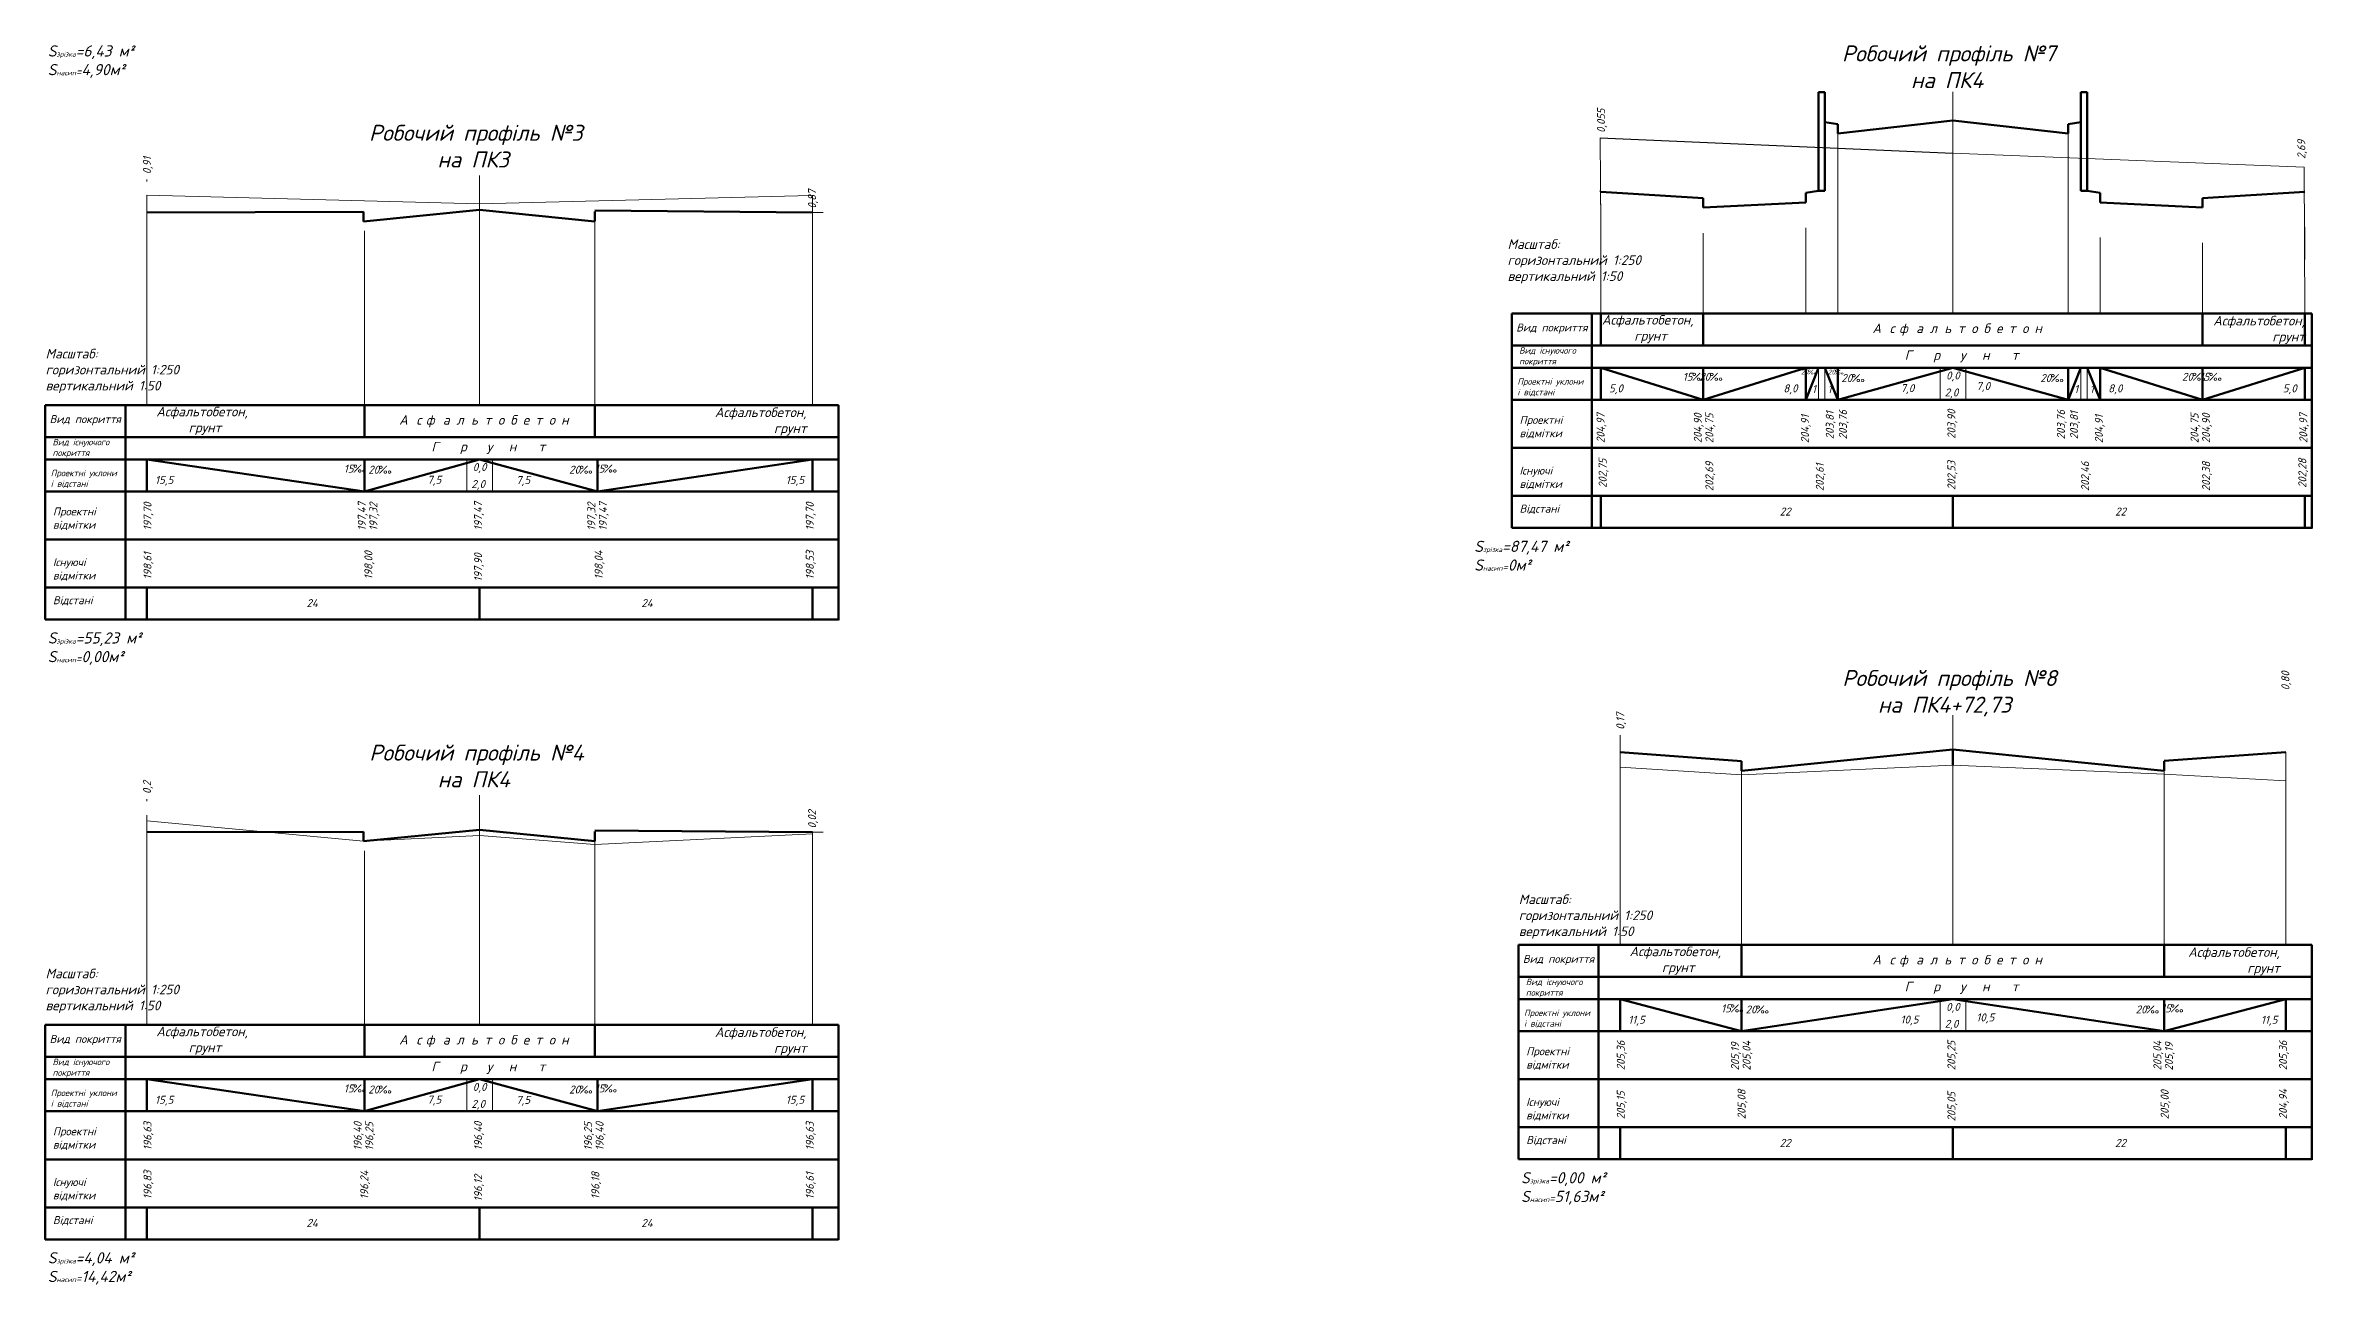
# Model space of a CAD drawing. Header units: millimetres. Extents: x -2123 to 34701, y -1286 to 835.
# Drawn here: x 5246.7 to 5423.7, y -527.9 to -431.1 of the extents above; entities that cross this region are included whole.
import ezdxf

# ---------------------------------------------------------------- set-up
doc = ezdxf.new("R2010")
doc.units = ezdxf.units.MM
doc.linetypes.add('ACAD_ISO04W100', pattern=[30, 24, -3, 0, -3])
doc.layers.get('0').update_dxf_attribs({"lineweight": 15})
doc.layers.add('Інж. мережі', color=205, linetype='Continuous', lineweight=18)
doc.layers.add('ІСНУЮЧА', color=80, linetype='Continuous')
doc.styles.add('GOST-2.304_Type-B_italic', font='GOST Common Italic.ttf')
doc.styles.add('профили', font='isocpeui.ttf')

msp = doc.modelspace()

# ---------------------------------------------------------------- linework, layer by layer
at = {"color": 18, "lineweight": 50, "true_color": 0x000000}
for p, q in [((5385.672, -434.768), (5385.172, -434.768)), ((5385.172, -434.768), (5385.172, -442.493)), ((5385.672, -442.493), (5385.672, -434.768)), ((5405.672, -442.493), (5405.672, -434.768)), ((5405.672, -434.768), (5406.172, -434.768)), ((5406.172, -434.768), (5406.172, -442.493)), ((5386.672, -437.268), (5385.672, -437.122)), ((5395.672, -436.993), (5386.672, -438.018)), ((5386.672, -438.018), (5386.672, -437.268)), ((5395.672, -436.993), (5404.672, -438.018)), ((5404.672, -437.268), (5405.672, -437.122)), ((5404.672, -438.018), (5404.672, -437.268)), ((5376.172, -443.048), (5368.172, -442.573)), ((5384.172, -442.639), (5385.172, -442.493)), ((5385.172, -442.493), (5385.672, -442.493)), ((5406.172, -442.493), (5405.672, -442.493)), ((5407.172, -442.639), (5406.172, -442.493)), ((5415.172, -443.048), (5423.172, -442.573)), ((5271.501, -444.128), (5254.576, -444.172)), ((5280.576, -443.971), (5271.501, -444.878)), ((5271.501, -444.878), (5271.501, -444.128)), ((5280.576, -443.971), (5289.576, -444.871)), ((5289.576, -444.029), (5306.576, -444.172)), ((5289.576, -444.855), (5289.576, -444.105)), ((5376.172, -443.798), (5376.172, -443.048)), ((5384.172, -443.389), (5376.172, -443.798)), ((5384.172, -443.389), (5384.172, -442.639)), ((5407.172, -443.389), (5407.172, -442.639)), ((5407.172, -443.389), (5415.172, -443.798)), ((5415.172, -443.798), (5415.172, -443.048)), ((5368.172, -452.068), (5361.225, -452.068)), ((5361.225, -452.068), (5361.225, -468.818)), ((5367.475, -454.568), (5367.475, -452.068)), ((5368.172, -452.068), (5395.672, -452.068)), ((5368.172, -452.068), (5368.172, -454.568)), ((5376.172, -454.568), (5376.172, -452.068)), ((5423.702, -452.068), (5395.672, -452.068)), ((5415.172, -454.568), (5415.172, -452.068)), ((5423.172, -452.068), (5423.172, -454.568)), ((5423.702, -452.068), (5423.702, -468.864)), ((5367.475, -454.568), (5361.225, -454.568)), ((5364.007, -454.568), (5395.672, -454.568)), ((5367.475, -456.318), (5367.475, -454.568)), ((5423.702, -454.568), (5395.672, -454.568)), ((5367.475, -456.318), (5361.225, -456.318)), ((5364.007, -456.318), (5395.672, -456.318)), ((5367.475, -458.818), (5367.475, -456.318)), ((5376.172, -458.818), (5368.172, -456.318)), ((5368.172, -456.318), (5368.172, -458.818)), ((5376.172, -456.302), (5376.172, -458.802)), ((5376.172, -458.802), (5384.172, -456.318)), ((5384.172, -458.818), (5385.172, -456.318)), ((5384.172, -458.818), (5384.172, -456.318)), ((5385.672, -456.318), (5386.672, -458.818)), ((5386.672, -458.818), (5395.672, -456.318)), ((5386.672, -458.818), (5386.672, -456.318)), ((5423.702, -456.318), (5395.672, -456.318)), ((5404.672, -458.818), (5395.672, -456.318)), ((5405.672, -456.318), (5404.672, -458.818)), ((5404.672, -458.818), (5404.672, -456.318)), ((5407.172, -458.818), (5406.172, -456.318)), ((5415.172, -458.802), (5407.172, -456.318)), ((5407.172, -458.818), (5407.172, -456.318)), ((5415.172, -456.302), (5415.172, -458.802)), ((5415.172, -458.818), (5423.172, -456.318)), ((5423.172, -458.818), (5423.172, -456.318)), ((5252.901, -459.223), (5246.651, -459.223)), ((5246.651, -459.223), (5246.651, -475.973)), ((5252.901, -461.723), (5252.901, -459.223)), ((5252.901, -459.223), (5280.576, -459.223)), ((5271.576, -461.738), (5271.576, -459.238)), ((5308.606, -459.223), (5280.576, -459.223)), ((5289.576, -461.723), (5289.576, -459.223)), ((5308.606, -459.223), (5308.606, -476.019)), ((5367.475, -458.818), (5361.225, -458.818)), ((5364.007, -458.818), (5395.672, -458.818)), ((5367.475, -462.568), (5367.475, -458.818)), ((5389.872, -458.818), (5383.872, -458.818)), ((5395.672, -458.818), (5389.872, -458.818)), ((5423.702, -458.818), (5395.672, -458.818)), ((5395.672, -458.818), (5401.472, -458.818)), ((5401.472, -458.818), (5407.472, -458.818)), ((5252.901, -461.723), (5246.651, -461.723)), ((5248.911, -461.723), (5280.576, -461.723)), ((5252.901, -463.473), (5252.901, -461.723)), ((5308.606, -461.723), (5280.576, -461.723)), ((5252.901, -463.473), (5246.651, -463.473)), ((5248.911, -463.473), (5280.576, -463.473)), ((5252.901, -465.973), (5252.901, -463.473)), ((5271.576, -465.973), (5254.576, -463.473)), ((5254.576, -463.473), (5254.576, -465.973)), ((5271.576, -463.473), (5271.576, -465.973)), ((5271.576, -465.973), (5280.576, -463.473)), ((5308.606, -463.473), (5280.576, -463.473)), ((5289.795, -465.973), (5280.576, -463.473)), ((5289.795, -463.473), (5289.795, -465.973)), ((5289.795, -465.973), (5306.576, -463.473)), ((5306.576, -463.473), (5306.576, -465.973)), ((5367.475, -462.568), (5361.225, -462.568)), ((5364.007, -462.568), (5395.672, -462.568)), ((5367.475, -466.318), (5367.475, -462.568)), ((5423.702, -462.568), (5395.672, -462.568)), ((5252.901, -465.973), (5246.651, -465.973)), ((5248.911, -465.973), (5280.576, -465.973)), ((5252.901, -469.723), (5252.901, -465.973)), ((5274.776, -465.973), (5268.776, -465.973)), ((5280.576, -465.973), (5274.776, -465.973)), ((5308.606, -465.973), (5280.576, -465.973)), ((5280.576, -465.973), (5286.376, -465.973)), ((5286.376, -465.973), (5292.376, -465.973)), ((5367.475, -466.318), (5361.225, -466.318)), ((5364.007, -466.318), (5395.672, -466.318)), ((5367.475, -468.818), (5367.475, -466.318)), ((5368.172, -468.818), (5368.172, -466.318)), ((5395.672, -468.818), (5395.672, -466.318)), ((5423.702, -466.318), (5395.672, -466.318)), ((5395.672, -468.818), (5395.672, -466.318)), ((5423.172, -468.818), (5423.172, -466.318)), ((5361.225, -468.818), (5367.475, -468.818)), ((5364.007, -468.818), (5395.672, -468.818)), ((5370.672, -468.818), (5395.672, -468.818)), ((5420.672, -468.818), (5395.672, -468.818)), ((5423.702, -468.818), (5395.672, -468.818)), ((5252.901, -469.723), (5246.651, -469.723)), ((5248.911, -469.723), (5280.576, -469.723)), ((5252.901, -473.473), (5252.901, -469.723)), ((5308.606, -469.723), (5280.576, -469.723)), ((5252.901, -473.473), (5246.651, -473.473)), ((5248.911, -473.473), (5280.576, -473.473)), ((5252.901, -475.973), (5252.901, -473.473)), ((5254.576, -475.973), (5254.576, -473.473)), ((5280.576, -475.973), (5280.576, -473.473)), ((5308.606, -473.473), (5280.576, -473.473)), ((5280.576, -475.973), (5280.576, -473.473)), ((5306.576, -475.973), (5306.576, -473.473)), ((5246.651, -475.973), (5252.901, -475.973)), ((5248.911, -475.973), (5280.576, -475.973)), ((5255.576, -475.973), (5280.576, -475.973)), ((5305.576, -475.973), (5280.576, -475.973)), ((5308.606, -475.973), (5280.576, -475.973)), ((5379.172, -487.038), (5369.672, -486.339)), ((5395.672, -486.138), (5379.172, -487.788)), ((5395.672, -486.138), (5412.172, -487.788)), ((5395.672, -487.34), (5395.672, -486.138)), ((5412.172, -487.022), (5421.672, -486.339)), ((5379.172, -487.788), (5379.172, -487.038)), ((5412.172, -487.788), (5412.172, -487.038)), ((5271.501, -492.548), (5254.576, -492.592)), ((5280.576, -492.39), (5271.501, -493.298)), ((5271.501, -493.298), (5271.501, -492.548)), ((5280.576, -492.39), (5289.576, -493.29)), ((5289.576, -492.449), (5306.576, -492.592)), ((5289.576, -493.275), (5289.576, -492.525)), ((5367.997, -501.39), (5361.747, -501.39)), ((5361.747, -501.39), (5361.747, -518.14)), ((5367.997, -503.89), (5367.997, -501.39)), ((5367.997, -501.39), (5395.672, -501.39)), ((5379.172, -503.906), (5379.172, -501.406)), ((5423.702, -501.39), (5395.672, -501.39)), ((5412.172, -503.89), (5412.172, -501.39)), ((5423.702, -501.39), (5423.702, -518.186)), ((5367.997, -503.89), (5361.747, -503.89)), ((5364.007, -503.89), (5395.672, -503.89)), ((5367.997, -505.64), (5367.997, -503.89)), ((5423.702, -503.89), (5395.672, -503.89)), ((5367.997, -505.64), (5361.747, -505.64)), ((5364.007, -505.64), (5395.672, -505.64)), ((5367.997, -508.14), (5367.997, -505.64)), ((5379.172, -508.14), (5369.672, -505.64)), ((5369.672, -505.64), (5369.672, -508.14)), ((5379.172, -505.64), (5379.172, -508.14)), ((5379.172, -508.14), (5395.672, -505.64)), ((5423.702, -505.64), (5395.672, -505.64)), ((5412.172, -508.14), (5395.672, -505.64)), ((5412.172, -505.64), (5412.172, -508.14)), ((5412.172, -508.14), (5421.672, -505.64)), ((5421.672, -505.64), (5421.672, -508.14)), ((5252.901, -507.642), (5246.651, -507.642)), ((5246.651, -507.642), (5246.651, -524.392)), ((5252.901, -510.142), (5252.901, -507.642)), ((5252.901, -507.642), (5280.576, -507.642)), ((5271.576, -510.158), (5271.576, -507.658)), ((5308.606, -507.642), (5280.576, -507.642)), ((5289.576, -510.142), (5289.576, -507.642)), ((5308.606, -507.642), (5308.606, -524.439)), ((5367.997, -508.14), (5361.747, -508.14)), ((5364.007, -508.14), (5395.672, -508.14)), ((5367.997, -511.89), (5367.997, -508.14)), ((5389.872, -508.14), (5383.872, -508.14)), ((5395.672, -508.14), (5389.872, -508.14)), ((5423.702, -508.14), (5395.672, -508.14)), ((5395.672, -508.14), (5401.472, -508.14)), ((5401.472, -508.14), (5407.472, -508.14)), ((5252.901, -510.142), (5246.651, -510.142)), ((5248.911, -510.142), (5280.576, -510.142)), ((5252.901, -511.892), (5252.901, -510.142)), ((5308.606, -510.142), (5280.576, -510.142)), ((5252.901, -511.892), (5246.651, -511.892)), ((5248.911, -511.892), (5280.576, -511.892)), ((5252.901, -514.392), (5252.901, -511.892)), ((5271.576, -514.392), (5254.576, -511.892)), ((5254.576, -511.892), (5254.576, -514.392)), ((5271.576, -511.892), (5271.576, -514.392)), ((5271.576, -514.392), (5280.576, -511.892)), ((5308.606, -511.892), (5280.576, -511.892)), ((5289.795, -514.392), (5280.576, -511.892)), ((5289.795, -511.892), (5289.795, -514.392)), ((5289.795, -514.392), (5306.576, -511.892)), ((5306.576, -511.892), (5306.576, -514.392)), ((5367.997, -511.89), (5361.747, -511.89)), ((5364.007, -511.89), (5395.672, -511.89)), ((5367.997, -515.64), (5367.997, -511.89)), ((5423.702, -511.89), (5395.672, -511.89)), ((5252.901, -514.392), (5246.651, -514.392)), ((5248.911, -514.392), (5280.576, -514.392)), ((5252.901, -518.142), (5252.901, -514.392)), ((5274.776, -514.392), (5268.776, -514.392)), ((5280.576, -514.392), (5274.776, -514.392)), ((5308.606, -514.392), (5280.576, -514.392)), ((5280.576, -514.392), (5286.376, -514.392)), ((5286.376, -514.392), (5292.376, -514.392)), ((5367.997, -515.64), (5361.747, -515.64)), ((5364.007, -515.64), (5395.672, -515.64)), ((5367.997, -518.14), (5367.997, -515.64)), ((5369.672, -518.14), (5369.672, -515.64)), ((5395.672, -518.14), (5395.672, -515.64)), ((5423.702, -515.64), (5395.672, -515.64)), ((5395.672, -518.14), (5395.672, -515.64)), ((5421.672, -518.14), (5421.672, -515.64)), ((5252.901, -518.142), (5246.651, -518.142)), ((5248.911, -518.142), (5280.576, -518.142)), ((5252.901, -521.892), (5252.901, -518.142)), ((5308.606, -518.142), (5280.576, -518.142)), ((5361.747, -518.14), (5367.997, -518.14)), ((5364.007, -518.14), (5395.672, -518.14)), ((5370.672, -518.14), (5395.672, -518.14)), ((5420.672, -518.14), (5395.672, -518.14)), ((5423.702, -518.14), (5395.672, -518.14)), ((5252.901, -521.892), (5246.651, -521.892)), ((5248.911, -521.892), (5280.576, -521.892)), ((5252.901, -524.392), (5252.901, -521.892)), ((5254.576, -524.392), (5254.576, -521.892)), ((5280.576, -524.392), (5280.576, -521.892)), ((5308.606, -521.892), (5280.576, -521.892)), ((5280.576, -524.392), (5280.576, -521.892)), ((5306.576, -524.392), (5306.576, -521.892)), ((5246.651, -524.392), (5252.901, -524.392)), ((5248.911, -524.392), (5280.576, -524.392)), ((5255.576, -524.392), (5280.576, -524.392)), ((5305.576, -524.392), (5280.576, -524.392)), ((5308.606, -524.392), (5280.576, -524.392))]:
    msp.add_line(p, q, dxfattribs=at)
at = {"color": 18, "linetype": 'ACAD_ISO04W100', "true_color": 0x000000}
for p, q in [((5395.672, -452.068), (5395.672, -434.749)), ((5280.576, -459.223), (5280.576, -441.279)), ((5280.576, -459.223), (5280.576, -441.279)), ((5395.672, -501.39), (5395.672, -483.447)), ((5395.672, -501.39), (5395.672, -483.447)), ((5280.576, -507.642), (5280.576, -489.699)), ((5280.576, -507.642), (5280.576, -489.699))]:
    msp.add_line(p, q, dxfattribs=at)
at = {"color": 18, "true_color": 0x000000}
for p, q in [((5368.172, -445.318), (5368.122, -438.351)), ((5386.672, -438.018), (5386.672, -452.068)), ((5404.672, -438.018), (5404.672, -452.068)), ((5385.172, -439.768), (5385.172, -442.493)), ((5385.672, -439.768), (5385.672, -442.493)), ((5395.672, -443.493), (5395.672, -439.543)), ((5405.672, -439.768), (5405.672, -442.493)), ((5406.172, -439.768), (5406.172, -442.493)), ((5423.123, -440.627), (5423.172, -452.068)), ((5254.576, -441.746), (5254.576, -441.596)), ((5280.576, -446.821), (5280.576, -442.021)), ((5368.172, -442.493), (5368.09, -442.493)), ((5368.09, -442.493), (5368.172, -442.573)), ((5395.672, -442.843), (5395.672, -441.993)), ((5254.576, -459.223), (5254.576, -442.831)), ((5280.576, -443.971), (5280.576, -444.221)), ((5306.576, -444.671), (5306.576, -442.851)), ((5306.576, -459.223), (5306.576, -444.172)), ((5306.576, -444.172), (5307.416, -444.172)), ((5368.172, -443.871), (5368.172, -443.493)), ((5271.576, -459.238), (5271.576, -445.621)), ((5289.576, -459.238), (5289.576, -444.855)), ((5368.172, -445.318), (5368.172, -452.068)), ((5368.172, -447.843), (5368.172, -445.318)), ((5376.172, -445.793), (5376.172, -452.068)), ((5384.172, -445.384), (5384.172, -452.068)), ((5407.172, -446.134), (5407.172, -452.068)), ((5423.172, -445.318), (5423.172, -447.851)), ((5415.172, -446.543), (5415.172, -452.068)), ((5306.576, -456.821), (5306.576, -456.321)), ((5385.172, -456.318), (5385.172, -458.818)), ((5385.672, -456.318), (5385.672, -458.818)), ((5394.672, -458.818), (5394.672, -456.318)), ((5396.672, -458.818), (5396.672, -456.318)), ((5405.672, -456.318), (5405.672, -458.818)), ((5406.172, -456.318), (5406.172, -458.818)), ((5279.576, -465.973), (5279.576, -463.473)), ((5281.576, -465.973), (5281.576, -463.473)), ((5369.672, -501.39), (5369.672, -484.998)), ((5395.672, -488.988), (5395.672, -484.188)), ((5395.672, -486.138), (5395.672, -484.338)), ((5395.672, -487.938), (5395.672, -485.288)), ((5395.672, -486.138), (5395.672, -486.388)), ((5421.672, -501.39), (5421.672, -486.339)), ((5421.672, -486.838), (5421.672, -486.588)), ((5369.672, -487.938), (5369.672, -487.188)), ((5379.172, -501.406), (5379.172, -487.788)), ((5412.172, -501.406), (5412.172, -487.022)), ((5254.576, -490.165), (5254.576, -490.015)), ((5412.172, -491.288), (5412.172, -489.038)), ((5254.576, -507.642), (5254.576, -491.25)), ((5280.576, -495.24), (5280.576, -490.44)), ((5280.576, -492.39), (5280.576, -492.64)), ((5289.576, -507.658), (5289.576, -493.275)), ((5306.576, -507.642), (5306.576, -492.592)), ((5306.576, -492.592), (5307.416, -492.592)), ((5306.576, -493.09), (5306.576, -492.84)), ((5271.576, -507.658), (5271.576, -494.04)), ((5412.172, -498.988), (5412.172, -497.488)), ((5421.672, -498.988), (5421.672, -498.488)), ((5306.576, -505.24), (5306.576, -504.74)), ((5394.672, -508.14), (5394.672, -505.64)), ((5396.672, -508.14), (5396.672, -505.64)), ((5279.576, -514.392), (5279.576, -511.892)), ((5281.576, -514.392), (5281.576, -511.892))]:
    msp.add_line(p, q, dxfattribs=at)
at = {"layer": 'Інж. мережі', "color": 18, "true_color": 0x000000}
for points in [[(5395.672, -439.543), (5423.123, -440.627)], [(5254.576, -442.831), (5280.576, -443.513), (5306.476, -442.853)], [(5280.576, -443.943), (5280.576, -443.513)], [(5421.672, -488.567), (5412.172, -488.041), (5395.672, -487.34), (5379.172, -488.113), (5369.672, -487.511)], [(5254.576, -491.708), (5271.501, -493.298), (5280.576, -492.84), (5289.576, -493.542), (5306.576, -492.718)]]:
    msp.add_lwpolyline(points, dxfattribs=at)
at = {"layer": 'ІСНУЮЧА', "color": 18, "true_color": 0x000000}
msp.add_line((5368.122, -438.351), (5395.672, -439.543), dxfattribs=at)

# ---------------------------------------------------------------- texts
at = {"color": 18, "true_color": 0x000000, "style": 'профили'}
for s, insert, char_height, width, attachment_point in [(' {\\H1.4x;S\\H0.42857x;зрізка\\H2.3333x;=6,43\\H0.99998x; м²}\\P {\\H1.4x;S\\H0.42857x;насип}={\\H1.4x;4,90м²}', (5246.438, -431.122), 0.625, 9.14586, 1), ('\\pi0.50799;Робочий профіль №7\\P\\pi5.9038;на ПК4  ', (5386.498, -431.128), 1.25, 17.62298, 1), ('\\pi0.5364;Робочий профіль №3\\P\\pi5.8801;на ПК3  ', (5271.402, -437.328), 1.25, 17.62298, 1), ('Масштаб:\\Pгоризонтальний 1:250\\Pвертикальний 1:50', (5360.882, -446.273), 0.75, 10.97681, 1), ('Вид покриття', (5361.558, -452.85), 0.625, 5.85871, 1), ('\\pi-0.40613;Асфальтобетон, \\P\\pi2.1257;грунт', (5368.657, -452.185), 0.75, 7.04172, 1), ('{\\T2;Асфальтобетон}', (5389.385, -452.85), 0.75, 7.87498, 1), ('Асфальтобетон, грунт', (5423.172, -452.254), 0.75, 7.62345, 3), ('Масштаб:\\Pгоризонтальний 1:250\\Pвертикальний 1:50', (5246.671, -454.83), 0.75, 10.97681, 1), ('Вид існуючого покриття', (5361.789, -454.709), 0.5, 5.85871, 1), ('{\\T4;Грунт}', (5391.908, -454.939), 0.75, 10.32379, 1), ('15{\\fISOCPEUR|b0|i0|c204|p34;‰}', (5374.566, -456.701), 0.625, 1.00755, 1), ('20{\\fISOCPEUR|b0|i0|c204|p34;‰}', (5377.779, -456.701), 0.625, 1.00755, 3), ('20{\\fISOCPEUR|b0|i0|c204|p34;‰}', (5385.081, -456.453), 0.375, 1.00755, 3), ('20{\\fISOCPEUR|b0|i0|c204|p34;‰}', (5385.914, -456.453), 0.375, 1.00755, 1), ('0,0', (5396.212, -456.598), 0.625, 1.00755, 3), ('20{\\fISOCPEUR|b0|i0|c204|p34;‰}', (5413.566, -456.701), 0.625, 1.00755, 1), ('15{\\fISOCPEUR|b0|i0|c204|p34;‰}', (5416.779, -456.701), 0.625, 1.00755, 3), ('Проектні уклони \\Pі відстані', (5361.65, -457.126), 0.5, 6.87022, 1), ('5,0', (5368.805, -457.604), 0.625, 1.00755, 1), ('8,0', (5383.54, -457.604), 0.625, 1.00755, 3), ('1', (5384.974, -457.648), 0.625, 1.00755, 3), ('1', (5385.883, -457.648), 0.625, 1.00755, 1), ('20{\\fISOCPEUR|b0|i0|c204|p34;‰}', (5386.953, -456.802), 0.625, 1.00755, 1), ('7,0', (5391.577, -457.588), 0.625, 1.00755, 1), ('2,0', (5395.031, -457.922), 0.625, 1.00755, 1), ('7,0', (5397.502, -457.421), 0.625, 1.00755, 1), ('20{\\fISOCPEUR|b0|i0|c204|p34;‰}', (5404.419, -456.802), 0.625, 1.00755, 3), ('1', (5405.462, -457.648), 0.625, 1.00755, 3), ('1', (5406.37, -457.648), 0.625, 1.00755, 1), ('8,0', (5407.805, -457.604), 0.625, 1.00755, 1), ('5,0', (5422.54, -457.604), 0.625, 1.00755, 3), ('Вид покриття', (5246.983, -460.004), 0.625, 5.85871, 1), ('\\pi-0.40613;Асфальтобетон, \\P\\pi2.1257;грунт', (5255.721, -459.355), 0.75, 7.04172, 1), ('{\\T2;Асфальтобетон}', (5274.289, -460.004), 0.75, 7.87498, 1), ('Асфальтобетон, грунт', (5306.12, -459.408), 0.75, 7.62345, 3), ('Проектні\\Pвідмітки', (5361.819, -460.066), 0.625, 5.85871, 1), ('Вид існуючого покриття', (5247.214, -461.863), 0.5, 5.85871, 1), ('{\\T4;Грунт}', (5276.812, -462.094), 0.75, 10.32379, 1), ('15{\\fISOCPEUR|b0|i0|c204|p34;‰}', (5269.97, -463.871), 0.625, 1.00755, 1), ('0,0', (5281.116, -463.752), 0.625, 1.00755, 3), ('15{\\fISOCPEUR|b0|i0|c204|p34;‰}', (5291.401, -463.871), 0.625, 1.00755, 3), ('Проектні уклони \\Pі відстані', (5247.075, -464.281), 0.5, 6.87022, 1), ('15,5', (5255.218, -464.758), 0.625, 1.00755, 1), ('20{\\fISOCPEUR|b0|i0|c204|p34;‰}', (5271.878, -463.956), 0.625, 1.00755, 1), ('7,5', (5276.481, -464.743), 0.625, 1.00755, 1), ('2,0', (5279.935, -465.077), 0.625, 1.00755, 1), ('7,5', (5283.424, -464.767), 0.625, 1.00755, 1), ('20{\\fISOCPEUR|b0|i0|c204|p34;‰}', (5289.493, -463.956), 0.625, 1.00755, 3), ('15,5', (5305.935, -464.758), 0.625, 1.00755, 3), ('Існуючі\\Pвідмітки', (5361.819, -464.027), 0.625, 5.85871, 1), ('Проектні\\Pвідмітки', (5247.244, -467.221), 0.625, 5.85871, 1), ('Відстані', (5361.819, -467), 0.625, 5.85871, 1), ('22', (5382.146, -467.225), 0.625, 1.00755, 1), ('22', (5409.199, -467.225), 0.625, 1.00755, 3), (' {\\H1.4x;S\\H0.42857x;зрізка\\H2.3333x;=87,47\\H0.99998x; м²}\\P {\\H1.4x;S\\H0.42857x;насип}={\\H1.4x;0м²}', (5357.876, -469.821), 0.625, 9.14586, 1), ('Існуючі\\Pвідмітки', (5247.244, -471.181), 0.625, 5.85871, 1), ('Відстані', (5247.244, -474.154), 0.625, 5.85871, 1), ('24', (5267.05, -474.38), 0.625, 1.00755, 1), ('24', (5294.103, -474.38), 0.625, 1.89024, 3), (' {\\H1.4x;S\\H0.42857x;зрізка\\H2.3333x;=55,23\\H0.99998x; м²}\\P {\\H1.4x;S\\H0.42857x;насип}={\\H1.4x;0,00м²}', (5246.438, -476.975), 0.625, 9.14586, 1), ('\\pi0.53592;Робочий профіль №8\\P\\pi3.3238;на ПК4+72,73  ', (5386.498, -479.919), 1.25, 17.62298, 1), ('\\pi0.56007;Робочий профіль №4\\P\\pi5.9038;на ПК4 ', (5271.402, -485.748), 1.25, 17.62298, 1), ('Масштаб:\\Pгоризонтальний 1:250\\Pвертикальний 1:50', (5361.76, -497.454), 0.75, 10.97681, 1), ('Вид покриття', (5362.079, -502.172), 0.625, 5.85871, 1), ('\\pi-0.40613;Асфальтобетон, \\P\\pi2.1257;грунт', (5370.817, -501.522), 0.75, 7.04172, 1), ('{\\T2;Асфальтобетон}', (5389.385, -502.172), 0.75, 7.87498, 1), ('Асфальтобетон, грунт', (5421.216, -501.576), 0.75, 7.62345, 3), ('Масштаб:\\Pгоризонтальний 1:250\\Pвертикальний 1:50', (5246.671, -503.25), 0.75, 10.97681, 1), ('Вид існуючого покриття', (5362.31, -504.031), 0.5, 5.85871, 1), ('{\\T4;Грунт}', (5391.908, -504.262), 0.75, 10.32379, 1), ('15{\\fISOCPEUR|b0|i0|c204|p34;‰}', (5377.566, -506.039), 0.625, 1.00755, 1), ('20{\\fISOCPEUR|b0|i0|c204|p34;‰}', (5379.474, -506.124), 0.625, 1.00755, 1), ('0,0', (5396.212, -505.92), 0.625, 1.00755, 3), ('20{\\fISOCPEUR|b0|i0|c204|p34;‰}', (5411.87, -506.124), 0.625, 1.00755, 3), ('15{\\fISOCPEUR|b0|i0|c204|p34;‰}', (5413.779, -506.039), 0.625, 1.00755, 3), ('\\pi-0.40613;Асфальтобетон, \\P\\pi2.1257;грунт', (5255.721, -507.775), 0.75, 7.04172, 1), ('Асфальтобетон, грунт', (5306.12, -507.828), 0.75, 7.62345, 3), ('Проектні уклони \\Pі відстані', (5362.171, -506.448), 0.5, 6.87022, 1), ('11,5', (5370.314, -506.926), 0.625, 1.00755, 1), ('10,5', (5391.577, -506.91), 0.625, 1.00755, 1), ('2,0', (5395.031, -507.244), 0.625, 1.00755, 1), ('10,5', (5397.502, -506.743), 0.625, 1.00755, 1), ('11,5', (5421.031, -506.926), 0.625, 1.00755, 3), ('Вид покриття', (5246.983, -508.424), 0.625, 5.85871, 1), ('{\\T2;Асфальтобетон}', (5274.289, -508.424), 0.75, 7.87498, 1), ('Проектні\\Pвідмітки', (5362.34, -509.388), 0.625, 5.85871, 1), ('Вид існуючого покриття', (5247.214, -510.283), 0.5, 5.85871, 1), ('{\\T4;Грунт}', (5276.812, -510.514), 0.75, 10.32379, 1), ('Проектні уклони \\Pі відстані', (5247.075, -512.701), 0.5, 6.87022, 1), ('15,5', (5255.218, -513.178), 0.625, 1.00755, 1), ('15{\\fISOCPEUR|b0|i0|c204|p34;‰}', (5269.97, -512.291), 0.625, 1.00755, 1), ('20{\\fISOCPEUR|b0|i0|c204|p34;‰}', (5271.878, -512.376), 0.625, 1.00755, 1), ('7,5', (5276.481, -513.163), 0.625, 1.00755, 1), ('0,0', (5281.116, -512.172), 0.625, 1.00755, 3), ('7,5', (5283.424, -513.187), 0.625, 1.00755, 1), ('20{\\fISOCPEUR|b0|i0|c204|p34;‰}', (5289.493, -512.376), 0.625, 1.00755, 3), ('15{\\fISOCPEUR|b0|i0|c204|p34;‰}', (5291.401, -512.291), 0.625, 1.00755, 3), ('15,5', (5305.935, -513.178), 0.625, 1.00755, 3), ('Існуючі\\Pвідмітки', (5362.34, -513.349), 0.625, 5.85871, 1), ('2,0', (5279.935, -513.497), 0.625, 1.00755, 1), ('Проектні\\Pвідмітки', (5247.244, -515.641), 0.625, 5.85871, 1), ('Відстані', (5362.34, -516.322), 0.625, 5.85871, 1), ('22', (5382.146, -516.547), 0.625, 1.00755, 1), ('22', (5409.199, -516.547), 0.625, 1.00755, 3), ('Існуючі\\Pвідмітки', (5247.244, -519.601), 0.625, 5.85871, 1), (' {\\H1.4x;S\\H0.42857x;зрізка\\H2.3333x;=0,00 \\H0.99998x;м²}\\P {\\H1.4x;S\\H0.42857x;насип}={\\H1.4x;51,63м²}', (5361.534, -519.143), 0.625, 9.14586, 1), ('Відстані', (5247.244, -522.574), 0.625, 5.85871, 1), ('24', (5267.05, -522.8), 0.625, 1.00755, 1), ('24', (5294.103, -522.8), 0.625, 1.89024, 3), (' {\\H1.4x;S\\H0.42857x;зрізка\\H2.3333x;=4,04\\H0.99998x; м²}\\P {\\H1.4x;S\\H0.42857x;насип}={\\H1.4x;14,42м²}', (5246.438, -525.395), 0.625, 9.14586, 1)]:
    msp.add_mtext(s, dxfattribs=dict(at, insert=insert, char_height=char_height, width=width, attachment_point=attachment_point))
at = {"color": 18, "true_color": 0x000000, "char_height": 0.625, "rotation": 90, "style": 'GOST-2.304_Type-B_italic'}
for s, heights, insert, attachment_point in [('0,055', [0], (5367.876, -437.955), 1), ('2,69', [0], (5422.577, -439.987), 1), ('0,91', [0], (5254.283, -441.181), 1), ('0,87', [0], (5306.237, -443.872), 1), ('204,97', [0], (5367.839, -462.179), 1), ('204,90', [0], (5375.433, -462.194), 1), ('204,75', [0], (5376.336, -462.194), 1), ('204,91', [0], (5383.805, -462.194), 1), ('203,81', [0], (5385.744, -461.891), 1), ('203,76', [0], (5386.77, -461.891), 1), ('203,90', [0], (5395.245, -461.859), 1), ('203,76', [0], (5404.574, -461.891), 7), ('203,81', [0], (5405.601, -461.891), 7), ('204,91', [0], (5407.539, -462.194), 7), ('204,75', [0], (5415.008, -462.194), 7), ('\\pt1.25;204,90', [0], (5415.912, -462.194), 7), ('204,97', [0], (5423.506, -462.179), 7), ('202,75', [0], (5367.997, -465.685), 1), ('202,69', [0], (5376.336, -465.944), 1), ('202,61', [0], (5384.963, -465.944), 1), ('202,53', [0], (5395.245, -465.855), 1), ('202,46', [0], (5406.461, -465.944), 7), ('202,38', [0], (5415.912, -465.944), 7), ('202,28', [0], (5423.429, -465.685), 7), ('197,70', [0], (5254.322, -469.014), 1), ('197,47', [0], (5271.064, -469.03), 1), ('197,32', [0], (5271.967, -469.03), 1), ('197,47', [0], (5280.149, -469.014), 1), ('197,32', [0], (5289.764, -469.03), 7), ('197,47', [0], (5290.667, -469.03), 7), ('197,70', [0], (5306.831, -469.014), 7), ('198,61', [0], (5254.322, -472.839), 1), ('198,00', [0], (5271.576, -472.839), 1), ('197,90', [0], (5280.149, -473.009), 1), ('198,04', [0], (5290.335, -472.839), 7), ('198,53', [0], (5306.831, -472.839), 7), ('0,80', [0], (5421.333, -481.496), 1), ('0,17', [0], (5369.379, -484.583), 1), ('0,2', [0], (5254.283, -489.601), 1), ('0,02', [0], (5306.237, -492.292), 1), ('205,36', [0], (5369.418, -511.182), 1), ('205,19', [0], (5378.338, -511.197), 1), ('205,04', [0], (5379.242, -511.197), 1), ('205,25', [0], (5395.245, -511.182), 1), ('205,04', [0], (5412.103, -511.197), 7), ('205,19', [0], (5413.006, -511.197), 7), ('205,36', [0], (5421.927, -511.182), 7), ('205,15', [0], (5369.418, -515.007), 1), ('205,08', [0], (5378.851, -515.007), 1), ('205,05', [0], (5395.245, -515.177), 1), ('205,00', [3], (5412.674, -515.007), 7), ('204,94', [0], (5421.927, -515.007), 7), ('196,63', [0], (5254.322, -517.434), 1), ('196,40', [0], (5270.742, -517.45), 1), ('196,25', [0], (5271.646, -517.45), 1), ('196,40', [0], (5280.149, -517.434), 1), ('196,25', [0], (5289.507, -517.45), 7), ('196,40', [0], (5290.41, -517.45), 7), ('196,63', [0], (5306.831, -517.434), 7), ('196,83', [0], (5254.322, -521.259), 1), ('196,24', [0], (5271.255, -521.259), 1), ('196,12', [0], (5280.149, -521.429), 1), ('196,18', [0], (5290.078, -521.259), 7), ('196,61', [0], (5306.831, -521.259), 7)]:
    msp.add_mtext_dynamic_manual_height_columns(s, width=9.35383, gutter_width=12.5, heights=heights, dxfattribs=dict(at, insert=insert, attachment_point=attachment_point))

doc.saveas('drawing.dxf')
